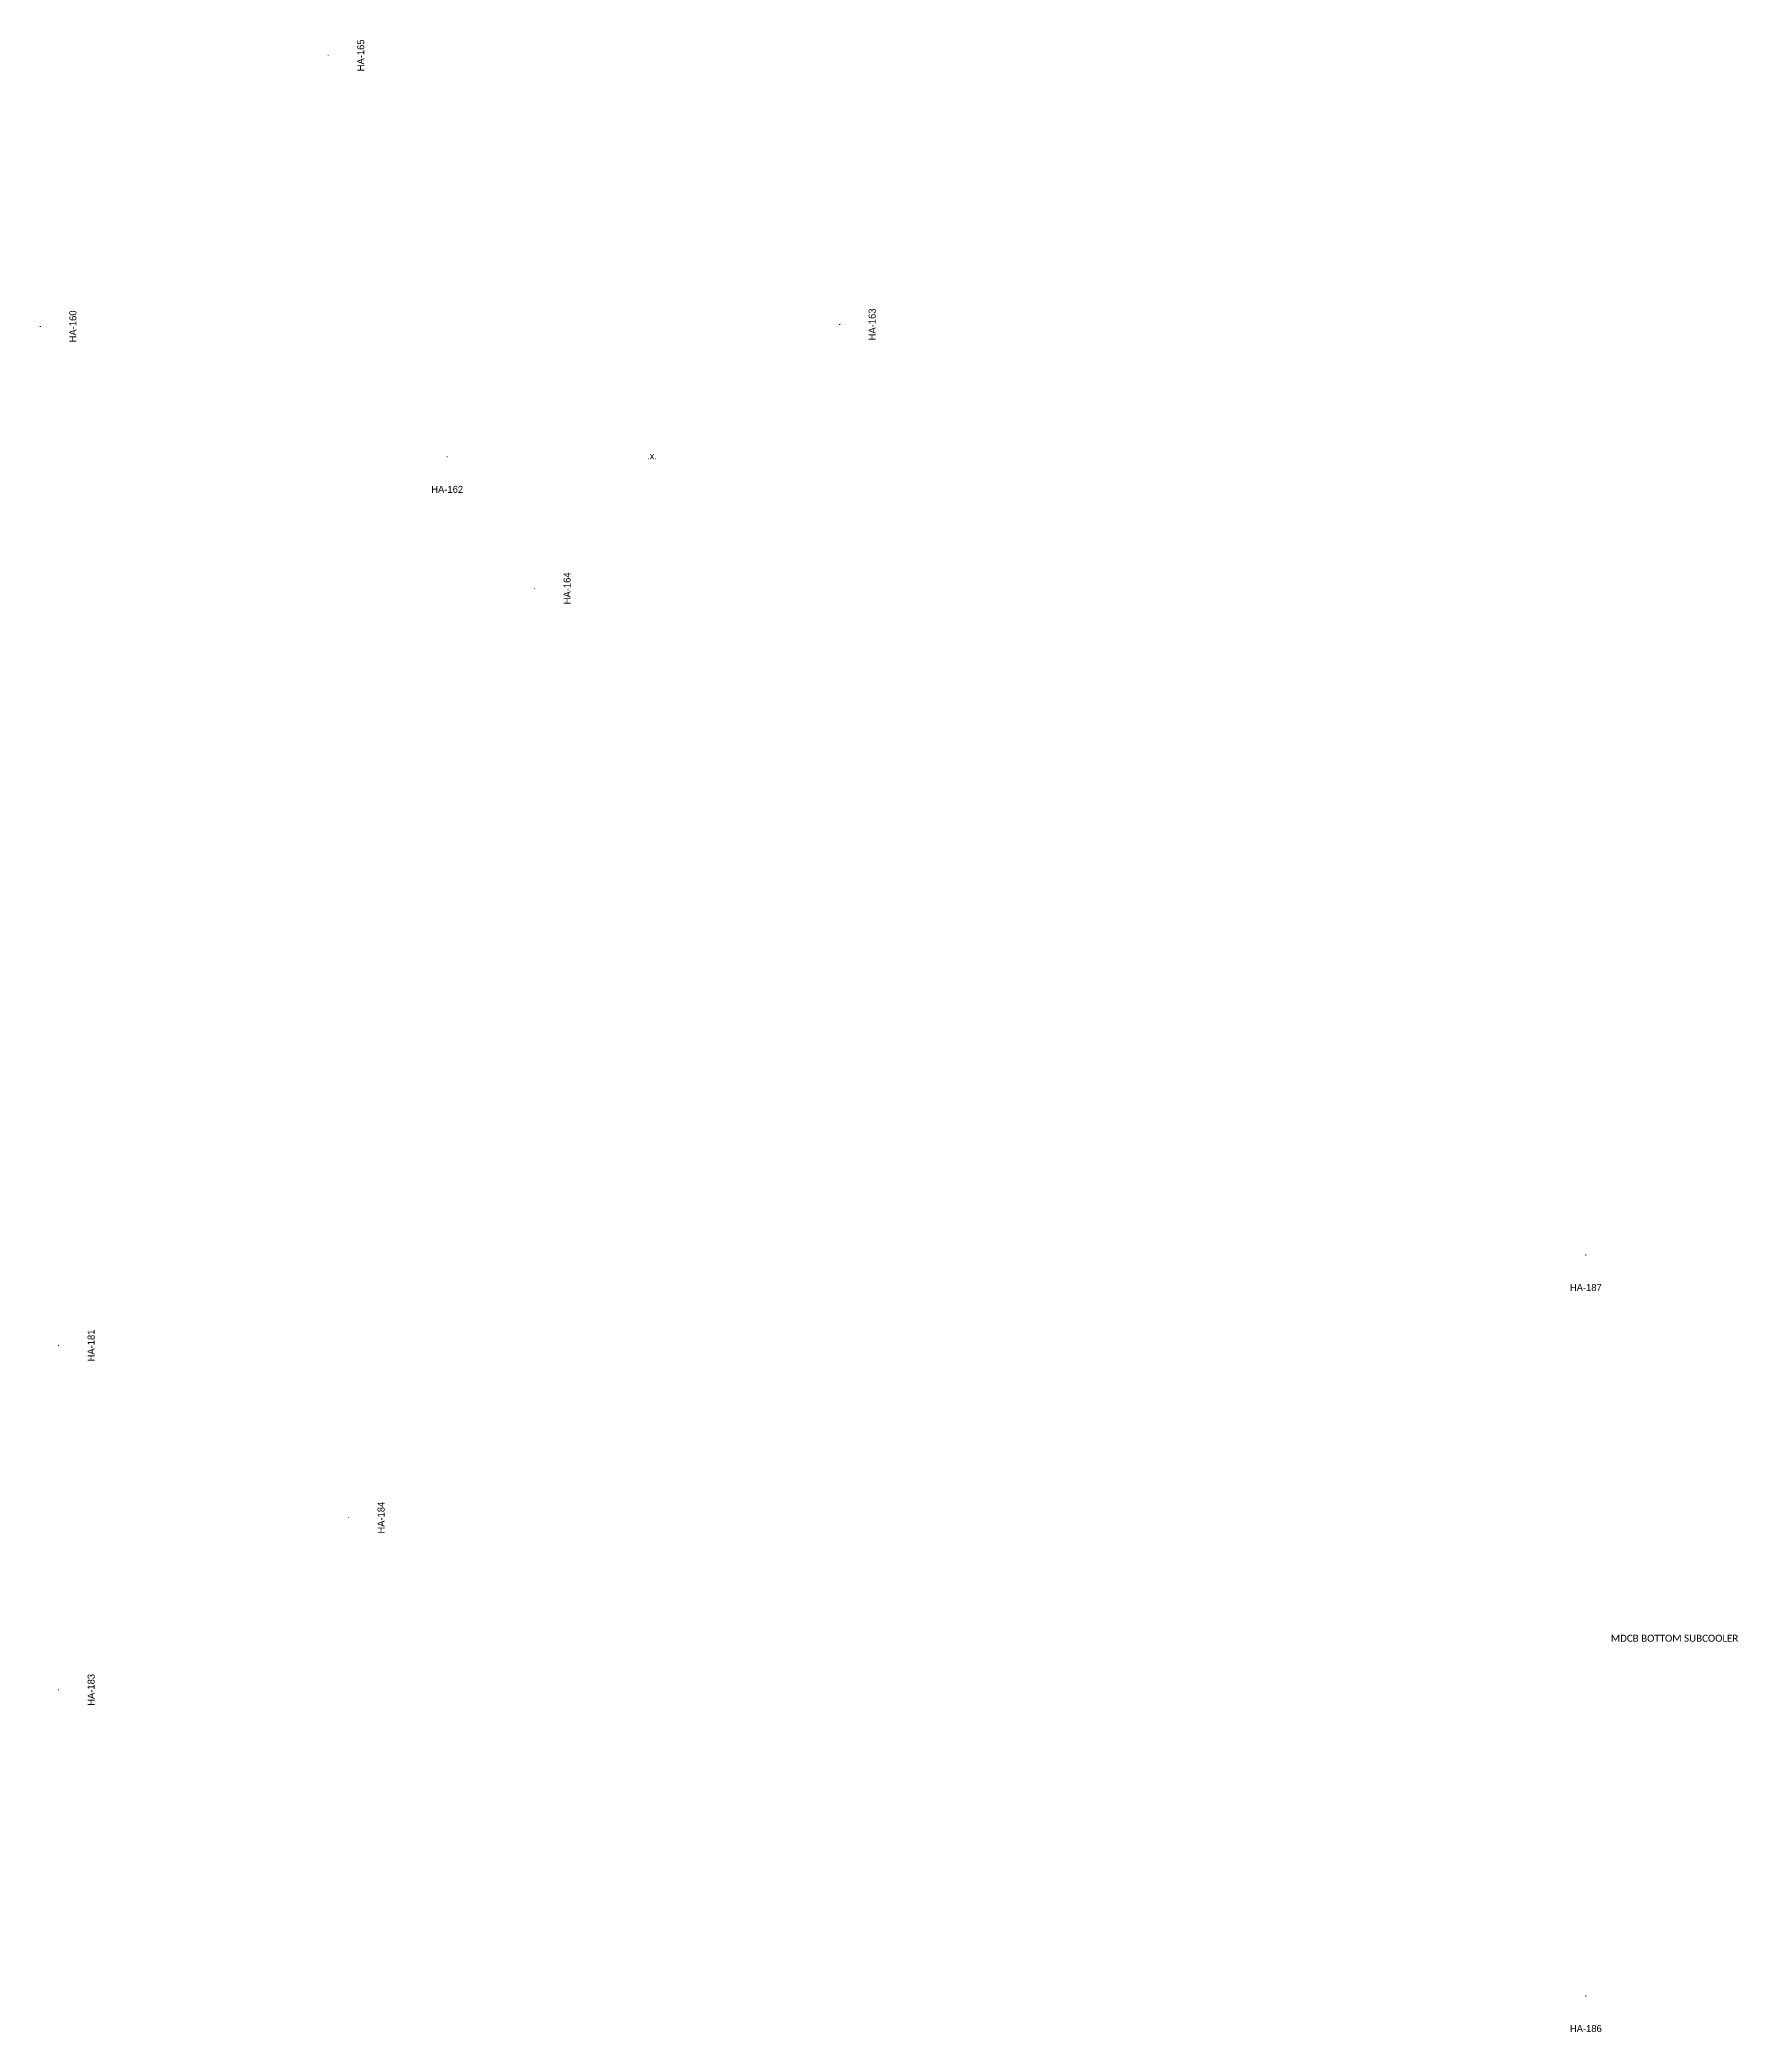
# Model space of a CAD drawing. Header units: millimetres. Extents: x -1662 to 3180, y -1452 to 1085.
# Drawn here: x 1371 to 1976, y -990 to -280 of the extents above; entities that cross this region are included whole.
import ezdxf
from ezdxf.enums import TextEntityAlignment as Align

# ---------------------------------------------------------------- set-up
doc = ezdxf.new("R2010")
doc.units = ezdxf.units.MM
doc.layers.add('Text', color=7, linetype='Continuous')

# ---------------------------------------------------------------- blocks, each defined once
blk = doc.blocks.new('Valve Label_block')
at = {"color": 0, "linetype": 'ByBlock', "lineweight": -2}
blk.add_attdef('#(TargetObject.Size)', text='', height=0.1, dxfattribs=at).set_placement((0, 0.1875), align=Align.BOTTOM_CENTER)
blk.add_attdef('#(TargetObject.Tag)', text='', height=0.1, dxfattribs=at).set_placement((0, -0.1875), align=Align.TOP_CENTER)
blk = doc.blocks.new('AdjacentPipeReducerStyle_block')
at = {"color": 0, "linetype": 'ByBlock', "lineweight": -2}
blk.add_attdef('#(PipeLines.Size)x#(PipeLines.Size)', text='', height=0.1, dxfattribs=at).set_placement((0, 0), align=Align.MIDDLE_CENTER)

msp = doc.modelspace()

# ---------------------------------------------------------------- block references
at = {"xscale": 25, "yscale": 25, "zscale": 25}
msp.add_blockref('AdjacentPipeReducerStyle_block', (1589.21, -428.5), dxfattribs=at).add_auto_attribs({'#(PipeLines.Size)x#(PipeLines.Size)': '.x.'})
at = {"layer": 'Text', "xscale": 25, "yscale": 25, "zscale": 25, "rotation": 90}
for p, values in [((1479.58, -285.98), {'#(TargetObject.Size)': '.', '#(TargetObject.Tag)': 'HA-165'}), ((1377.13, -382.44), {'#(TargetObject.Size)': '.', '#(TargetObject.Tag)': 'HA-160'}), ((1661.63, -381.74), {'#(TargetObject.Size)': '.', '#(TargetObject.Tag)': 'HA-163'}), ((1553.05, -475.67), {'#(TargetObject.Size)': '.', '#(TargetObject.Tag)': 'HA-164'}), ((1383.61, -745.13), {'#(TargetObject.Size)': '.', '#(TargetObject.Tag)': 'HA-181'}), ((1486.83, -806.41), {'#(TargetObject.Size)': '.', '#(TargetObject.Tag)': 'HA-184'}), ((1383.61, -867.7), {'#(TargetObject.Size)': '.', '#(TargetObject.Tag)': 'HA-183'})]:
    msp.add_blockref('Valve Label_block', p, dxfattribs=at).add_auto_attribs(values)
at = {"layer": 'Text', "xscale": 25, "yscale": 25, "zscale": 25}
for p, values in [((1516.3, -434.5), {'#(TargetObject.Size)': '.', '#(TargetObject.Tag)': 'HA-162'}), ((1921.61, -718.57), {'#(TargetObject.Size)': '.', '#(TargetObject.Tag)': 'HA-187'}), ((1921.61, -982.29), {'#(TargetObject.Size)': '.', '#(TargetObject.Tag)': 'HA-186'})]:
    msp.add_blockref('Valve Label_block', p, dxfattribs=at).add_auto_attribs(values)

# ---------------------------------------------------------------- texts
at = {"insert": (1930.49, -848.07), "char_height": 2.5, "attachment_point": 1}
msp.add_mtext_dynamic_manual_height_columns('{\\fCalibri|b0|i0|c0|p34;MDCB BOTTOM SUBCOOLER}', width=206.4795, gutter_width=12.5, heights=[0], dxfattribs=at)

doc.saveas('drawing.dxf')
